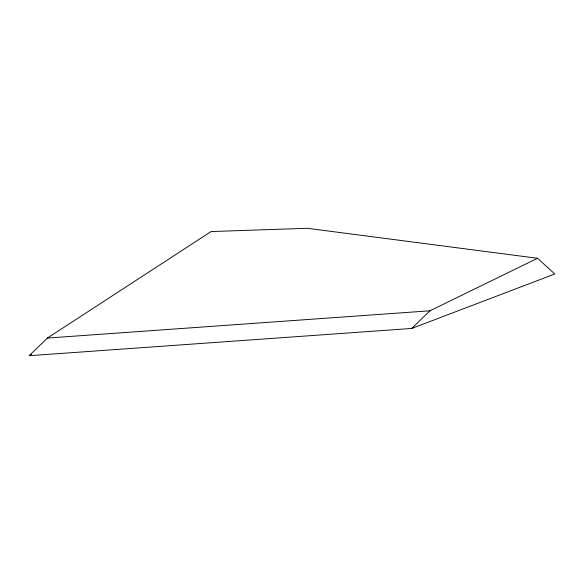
<?xml version="1.0" encoding="UTF-8"?>
<svg xmlns="http://www.w3.org/2000/svg" width="584" height="584" viewBox="0 0 584 584"><rect width="100%" height="100%" fill="white"/><g stroke="black" fill="none" stroke-linecap="round" stroke-linejoin="round"><path stroke-width="0.88" d="M29.2 355.707L47.428 338.056L211.087 231.556L307.352 228.293L537.528 258.274L554.8 273.998L411.727 328.449L29.2 355.707L31.551 354.32M411.727 328.449L429.955 310.798L537.528 258.274M47.428 338.056L429.955 310.798"/></g></svg>
